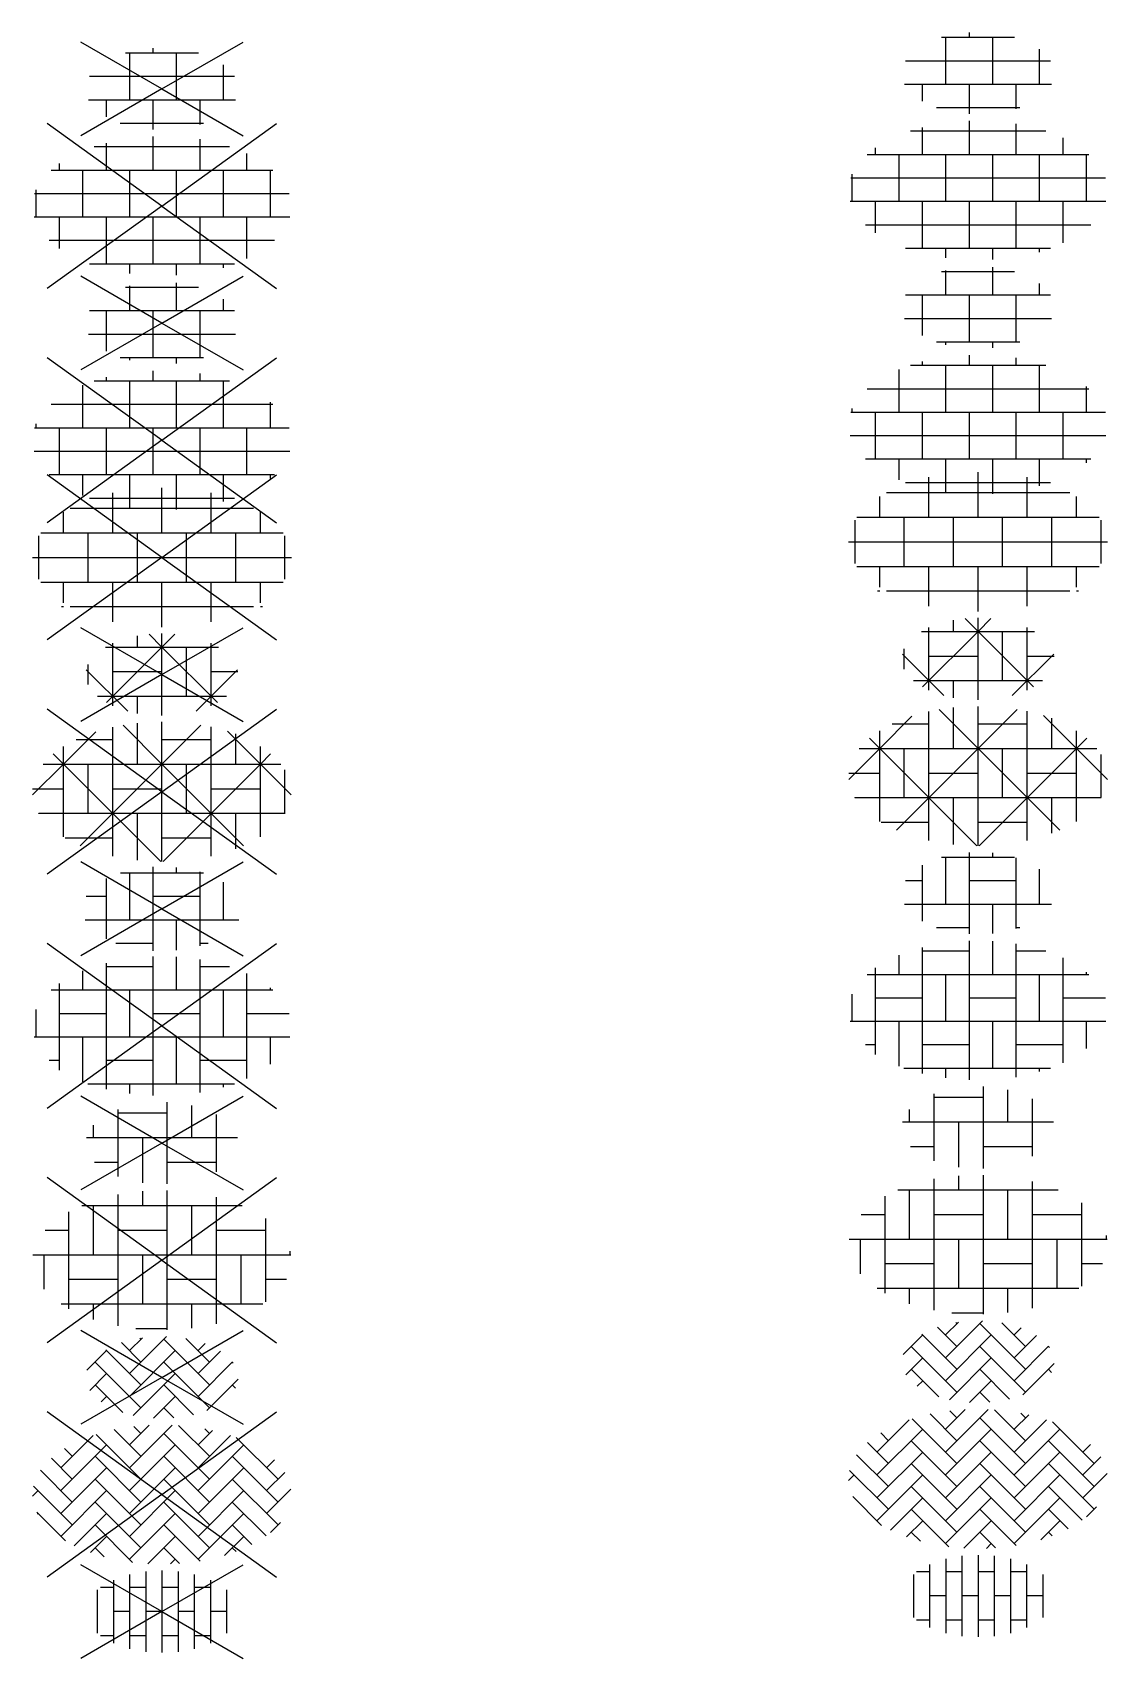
# Model space of a CAD drawing. Header units: metres. Extents: x -1099 to -1052, y 1073 to 2172.
# Drawn here: x -1098.6 to -1052.7, y 1181.6 to 1251 of the extents above; entities that cross this region are included whole.
import ezdxf
from ezdxf.enums import TextEntityAlignment as Align

# ---------------------------------------------------------------- set-up
doc = ezdxf.new("R2010")
doc.units = ezdxf.units.M
doc.styles.add('NLCS-ISO', font='NLCS-ISO.ttf')

# ---------------------------------------------------------------- blocks, each defined once
blk = doc.blocks.new('SVH-BSS_DIKFORMAAT_HALFST_KL_01-SO')
for p, q in [((-1.38, 1.584), (-1.38, -1.584)), ((-0.69, 1.71), (-0.69, -1.71)), ((0, 1.75), (0, -1.75)), ((0.69, 1.71), (0.69, -1.71)), ((1.38, 1.584), (1.38, -1.584)), ((-2.76, 0.924), (-2.76, -0.924)), ((-2.07, 1.035), (-2.621, 1.035)), ((-2.07, 1.349), (-2.07, -1.349)), ((-0.69, 1.035), (-1.38, 1.035)), ((0.69, 1.035), (0, 1.035)), ((2.07, 1.035), (1.38, 1.035)), ((2.07, 1.349), (2.07, -1.349)), ((2.76, 0.924), (2.76, -0.924)), ((-1.38, 0), (-2.07, 0)), ((0, 0), (-0.69, 0)), ((1.38, 0), (0.69, 0)), ((2.76, 0), (2.07, 0)), ((-2.07, -1.035), (-2.621, -1.035)), ((-0.69, -1.035), (-1.38, -1.035)), ((0.69, -1.035), (0, -1.035)), ((2.07, -1.035), (1.38, -1.035))]:
    blk.add_line(p, q)
at = {"style": 'NLCS-ISO'}
blk.add_attdef('FORMAAT', text='', height=1.8, dxfattribs=at).set_placement((-4.25, 0), align=Align.MIDDLE_RIGHT)
blk.add_attdef('KLEUR', text='', height=1.8, dxfattribs=at).set_placement((4.25, 0), align=Align.MIDDLE_LEFT)
at = {"style": 'NLCS-ISO', "flags": 1}
blk.add_attdef('FUNCTIE', text='', height=1.8, dxfattribs=at).set_placement((0, -2.75), align=Align.TOP_CENTER)
blk = doc.blocks.new('SVH-BSS_DIKFORMAAT_KEPER-SO')
for p, q in [((-1.387, 1.141), (0.436, 2.964)), ((-1.387, 2.117), (-0.545, 2.959)), ((-1.2, 2.905), (-0.899, 2.605)), ((0.707, 2.95), (2.028, 1.629)), ((1.825, 2.808), (2.028, 2.605)), ((-4.314, 1.141), (-2.935, 2.521)), ((-4.314, 0.165), (-2.363, 2.117)), ((-2.808, 2.562), (-0.899, 0.653)), ((-2.043, 2.772), (-0.899, 1.629)), ((-1.387, 0.165), (0.565, 2.117)), ((0.077, 2.605), (2.028, 0.653)), ((1.54, 2.117), (2.162, 2.738)), ((1.54, 1.141), (2.924, 2.524)), ((1.54, 0.165), (3.492, 2.117)), ((3.173, 2.435), (4.956, 0.653)), ((-4.72, 1.546), (-3.827, 0.653)), ((-4.157, 1.959), (-3.827, 1.629)), ((-2.851, 1.629), (-0.899, -0.323)), ((0.077, 1.629), (2.028, -0.323)), ((3.004, 1.629), (4.956, -0.323)), ((4.468, 1.141), (4.8, 1.473)), ((-5.182, 1.032), (-3.827, -0.323)), ((-4.314, -0.811), (-2.363, 1.141)), ((-1.387, -0.811), (0.565, 1.141)), ((1.54, -0.811), (3.492, 1.141)), ((4.468, 0.165), (5.242, 0.939)), ((-5.524, -0.068), (-5.29, 0.165)), ((-5.485, 0.359), (-3.827, -1.299)), ((-4.314, -1.787), (-2.363, 0.165)), ((-2.851, 0.653), (-0.899, -1.299)), ((-1.387, -1.787), (0.565, 0.165)), ((0.077, 0.653), (2.028, -1.299)), ((1.54, -1.787), (3.492, 0.165)), ((3.004, 0.653), (4.956, -1.299)), ((4.468, -0.811), (5.508, 0.23)), ((-2.851, -0.323), (-0.899, -2.275)), ((0.077, -0.323), (2.028, -2.275)), ((3.004, -0.323), (4.447, -1.766)), ((-5.342, -0.759), (-4.117, -1.984)), ((-5.307, -0.828), (-5.29, -0.811)), ((-3.741, -2.189), (-2.363, -0.811)), ((-2.851, -1.299), (-1.25, -2.899)), ((-1.387, -2.762), (0.565, -0.811)), ((0.077, -1.299), (1.626, -2.848)), ((1.54, -2.762), (3.492, -0.811)), ((3.004, -1.299), (3.843, -2.137)), ((4.636, -1.618), (5.061, -1.194)), ((-3.055, -2.479), (-2.363, -1.787)), ((-0.605, -2.956), (0.565, -1.787)), ((2.676, -2.603), (3.492, -1.787)), ((-2.851, -2.275), (-2.462, -2.663)), ((0.077, -2.275), (0.749, -2.947)), ((0.36, -2.967), (0.565, -2.762)), ((3.004, -2.275), (3.167, -2.438))]:
    blk.add_line(p, q)
at = {"style": 'NLCS-ISO'}
blk.add_attdef('FORMAAT', text='', height=1.8, dxfattribs=at).set_placement((-6.25, 0), align=Align.MIDDLE_RIGHT)
blk.add_attdef('KLEUR', text='', height=1.8, dxfattribs=at).set_placement((6.25, 0), align=Align.MIDDLE_LEFT)
at = {"style": 'NLCS-ISO', "flags": 1}
blk.add_attdef('FUNCTIE', text='', height=1.8, dxfattribs=at).set_placement((0, -3.5), align=Align.TOP_CENTER)
blk = doc.blocks.new('SVH-BSS_DIKFORMAAT_KEPER_KL-SO')
for p, q in [((-1.728, 1.482), (-0.899, 0.653)), ((-1.387, 0.165), (0.195, 1.747)), ((-1.387, 1.141), (-0.837, 1.691)), ((-0.945, 1.674), (-0.899, 1.629)), ((0.077, 1.629), (2.028, -0.323)), ((1.02, 1.662), (2.028, 0.653)), ((1.54, 1.141), (1.842, 1.442)), ((-3.201, 0.303), (-2.363, 1.141)), ((-2.401, 1.179), (-0.899, -0.323)), ((-1.387, -0.811), (0.565, 1.141)), ((1.54, 0.165), (2.496, 1.121)), ((-3.082, -0.555), (-2.363, 0.165)), ((-2.851, 0.653), (-0.899, -1.299)), ((-1.222, -1.622), (0.565, 0.165)), ((0.077, 0.653), (2.028, -1.299)), ((1.54, -0.811), (3.011, 0.659)), ((3.004, 0.653), (3.044, 0.613)), ((-2.851, -0.323), (-1.673, -1.5)), ((0.077, -0.323), (1.347, -1.593)), ((1.912, -1.415), (3.247, -0.08)), ((3.004, -0.323), (3.138, -0.456)), ((-2.601, -1.049), (-2.363, -0.811)), ((-0.364, -1.739), (0.565, -0.811)), ((0.077, -1.299), (0.507, -1.729))]:
    blk.add_line(p, q)
at = {"style": 'NLCS-ISO'}
blk.add_attdef('FORMAAT', text='', height=1.8, dxfattribs=at).set_placement((-4.25, 0), align=Align.MIDDLE_RIGHT)
blk.add_attdef('KLEUR', text='', height=1.8, dxfattribs=at).set_placement((4.25, 0), align=Align.MIDDLE_LEFT)
at = {"style": 'NLCS-ISO', "flags": 1}
blk.add_attdef('FUNCTIE', text='', height=1.8, dxfattribs=at).set_placement((0, -2.75), align=Align.TOP_CENTER)
blk = doc.blocks.new('SVH-BSS_KEIFORMAAT_BLOK_01-SO')
for p, q in [((-1.872, -2.799), (-1.872, 2.806)), ((-0.822, 2.336), (-0.822, 2.941)), ((0.228, -2.97), (0.228, 2.97)), ((-3.422, 2.336), (3.422, 2.336)), ((-2.922, 0.236), (-2.922, 2.336)), ((1.278, 0.236), (1.278, 2.336)), ((2.328, -2.709), (2.328, 2.698)), ((3.378, 2.336), (3.378, 2.354)), ((-3.972, -2.068), (-3.972, 2.068)), ((4.428, -1.779), (4.428, 1.779)), ((-4.983, 1.286), (-3.972, 1.286)), ((-1.872, 1.286), (0.228, 1.286)), ((2.328, 1.286), (4.428, 1.286)), ((-5.508, 0.236), (5.508, 0.236)), ((-5.022, -1.241), (-5.022, 0.236)), ((-0.822, -1.864), (-0.822, 0.236)), ((3.378, -1.864), (3.378, 0.236)), ((5.478, 0.236), (5.478, 0.386)), ((-3.972, -0.814), (-1.872, -0.814)), ((0.228, -0.814), (2.328, -0.814)), ((4.428, -0.814), (5.314, -0.814)), ((-4.305, -1.864), (4.305, -1.864)), ((-2.922, -2.525), (-2.922, -1.864)), ((1.278, -2.896), (1.278, -1.864)), ((-1.116, -2.914), (0.228, -2.914))]:
    blk.add_line(p, q)
at = {"style": 'NLCS-ISO'}
blk.add_attdef('FORMAAT', text='', height=1.8, dxfattribs=at).set_placement((-6.25, 0), align=Align.MIDDLE_RIGHT)
blk.add_attdef('KLEUR', text='', height=1.8, dxfattribs=at).set_placement((6.25, 0), align=Align.MIDDLE_LEFT)
at = {"style": 'NLCS-ISO', "flags": 1}
blk.add_attdef('FUNCTIE', text='', height=1.8, dxfattribs=at).set_placement((0, -3.5), align=Align.TOP_CENTER)
blk = doc.blocks.new('SVH-BSS_KEIFORMAAT_BLOK_01_KL-SO')
for p, q in [((-1.872, -1.431), (-1.872, 1.431)), ((0.228, -1.746), (0.228, 1.746)), ((1.278, 0.236), (1.278, 1.609)), ((-2.922, 0.236), (-2.922, 0.767)), ((-1.872, 1.286), (0.228, 1.286)), ((2.328, -1.221), (2.328, 1.221)), ((-3.22, 0.236), (3.22, 0.236)), ((-0.822, -1.693), (-0.822, 0.236)), ((-2.877, -0.814), (-1.872, -0.814)), ((0.228, -0.814), (2.328, -0.814))]:
    blk.add_line(p, q)
at = {"style": 'NLCS-ISO'}
blk.add_attdef('FORMAAT', text='', height=1.8, dxfattribs=at).set_placement((-4.25, 0), align=Align.MIDDLE_RIGHT)
blk.add_attdef('KLEUR', text='', height=1.8, dxfattribs=at).set_placement((4.25, 0), align=Align.MIDDLE_LEFT)
at = {"style": 'NLCS-ISO', "flags": 1}
blk.add_attdef('FUNCTIE', text='', height=1.8, dxfattribs=at).set_placement((0, -2.75), align=Align.TOP_CENTER)
blk = doc.blocks.new('SVH-BSS_KEIFORMAAT_BLOK_02-SO')
for p, q in [((-0.372, -2.966), (-0.372, 2.966)), ((0.628, 1.536), (0.628, 2.954)), ((1.628, -2.847), (1.628, 2.843)), ((-3.372, 1.536), (-3.372, 2.357)), ((-2.372, -2.699), (-2.372, 2.687)), ((-2.372, 2.536), (-0.372, 2.536)), ((1.628, 2.536), (2.89, 2.536)), ((3.628, -2.244), (3.628, 2.244)), ((-4.732, 1.536), (4.732, 1.536)), ((-4.372, -1.887), (-4.372, 1.819)), ((-1.372, -0.464), (-1.372, 1.536)), ((2.628, -0.464), (2.628, 1.536)), ((4.628, 1.536), (4.628, 1.625)), ((-5.372, -0.464), (-5.372, 0.696)), ((-4.372, 0.536), (-2.372, 0.536)), ((-0.372, 0.536), (1.628, 0.536)), ((3.628, 0.536), (5.435, 0.536)), ((-5.457, -0.464), (5.457, -0.464)), ((-3.372, -2.387), (-3.372, -0.464)), ((0.628, -2.464), (0.628, -0.464)), ((4.628, -1.625), (4.628, -0.464)), ((-4.809, -1.464), (-4.372, -1.464)), ((-2.372, -1.464), (-0.372, -1.464)), ((1.628, -1.464), (3.628, -1.464)), ((-3.164, -2.464), (3.095, -2.464)), ((-1.372, -2.884), (-1.372, -2.464)), ((2.628, -2.617), (2.628, -2.464))]:
    blk.add_line(p, q)
at = {"style": 'NLCS-ISO'}
blk.add_attdef('FORMAAT', text='', height=1.8, dxfattribs=at).set_placement((-6.25, 0), align=Align.MIDDLE_RIGHT)
blk.add_attdef('KLEUR', text='', height=1.8, dxfattribs=at).set_placement((6.25, 0), align=Align.MIDDLE_LEFT)
at = {"style": 'NLCS-ISO', "flags": 1}
blk.add_attdef('FUNCTIE', text='', height=1.8, dxfattribs=at).set_placement((0, -3.975), align=Align.TOP_CENTER)
blk = doc.blocks.new('SVH-BSS_KEIFORMAAT_BLOK_02_KL-SO')
for p, q in [((-1.559, 1.536), (1.559, 1.536)), ((-1.372, -0.464), (-1.372, 1.536)), ((-0.372, -1.739), (-0.372, 1.739)), ((0.628, 1.536), (0.628, 1.717)), ((1.628, -1.514), (1.628, 1.514)), ((-2.372, -1.197), (-2.372, 1.197)), ((2.628, -0.464), (2.628, 1.029)), ((-3.094, 0.536), (-2.372, 0.536)), ((-0.372, 0.536), (1.628, 0.536)), ((-3.133, -0.464), (3.133, -0.464)), ((0.628, -1.717), (0.628, -0.464)), ((-1.779, -1.464), (-0.372, -1.464)), ((1.628, -1.464), (1.779, -1.464))]:
    blk.add_line(p, q)
at = {"style": 'NLCS-ISO'}
blk.add_attdef('FORMAAT', text='', height=1.8, dxfattribs=at).set_placement((-4.25, 0), align=Align.MIDDLE_RIGHT)
blk.add_attdef('KLEUR', text='', height=1.8, dxfattribs=at).set_placement((4.25, 0), align=Align.MIDDLE_LEFT)
at = {"style": 'NLCS-ISO', "flags": 1}
blk.add_attdef('FUNCTIE', text='', height=1.8, dxfattribs=at).set_placement((0, -2.75), align=Align.TOP_CENTER)
blk = doc.blocks.new('SVH-BSS_KEIFORMAAT_BLOK_STREEP-SO')
for p, q in [((-1.659, 2.838), (0, 1.178)), ((-1.05, 1.178), (-1.05, 2.921)), ((0, 1.178), (0, 2.975)), ((0, 1.178), (1.665, 2.843)), ((-4.2, 1.178), (-2.82, 2.558)), ((-3.661, 2.228), (-2.1, 2.228)), ((-2.1, 1.178), (-2.1, 2.752)), ((0, 2.228), (2.1, 2.228)), ((2.1, 1.178), (2.1, 2.763)), ((2.797, 2.581), (4.2, 1.178)), ((3.15, 1.178), (3.15, 2.466)), ((-4.638, 1.616), (-4.2, 1.178)), ((-4.2, 1.178), (-4.2, 1.933)), ((4.2, 1.178), (4.2, 1.933)), ((4.2, 1.178), (4.638, 1.616)), ((-5.519, -0.141), (-4.2, 1.178)), ((-5.073, 1.178), (-4.2, 1.178)), ((-4.2, -1.933), (-4.2, 1.178)), ((-4.2, 1.178), (-0.047, -2.975)), ((-4.2, 1.178), (0, 1.178)), ((-3.486, -2.308), (0, 1.178)), ((-3.15, -0.922), (-3.15, 1.178)), ((-2.1, -2.752), (-2.1, 1.178)), ((0, -2.975), (0, 1.178)), ((0, 1.178), (3.486, -2.308)), ((0, 1.178), (4.2, 1.178)), ((0.047, -2.975), (4.2, 1.178)), ((1.05, -0.922), (1.05, 1.178)), ((2.1, -2.752), (2.1, 1.178)), ((4.2, -1.933), (4.2, 1.178)), ((4.2, 1.178), (5.519, -0.141)), ((4.2, 1.178), (5.073, 1.178)), ((5.25, -0.922), (5.25, 0.927)), ((-5.52, 0.128), (-4.2, 0.128)), ((-2.1, 0.128), (0, 0.128)), ((2.1, 0.128), (4.2, 0.128)), ((-5.253, -0.922), (-4.2, -0.922)), ((-5.25, -0.927), (-5.25, -0.922)), ((-4.2, -0.922), (0, -0.922)), ((-1.05, -2.921), (-1.05, -0.922)), ((0, -0.922), (4.2, -0.922)), ((3.15, -2.444), (3.15, -0.922)), ((4.2, -0.922), (5.253, -0.922)), ((-4.137, -1.972), (-2.1, -1.972)), ((0, -1.972), (2.1, -1.972))]:
    blk.add_line(p, q)
at = {"style": 'NLCS-ISO'}
blk.add_attdef('FORMAAT', text='', height=1.8, dxfattribs=at).set_placement((-6.525, 0), align=Align.MIDDLE_RIGHT)
blk.add_attdef('KLEUR', text='', height=1.8, dxfattribs=at).set_placement((6.525, 0), align=Align.MIDDLE_LEFT)
at = {"style": 'NLCS-ISO', "flags": 1}
blk.add_attdef('FUNCTIE', text='', height=1.8, dxfattribs=at).set_placement((0, -3.975), align=Align.TOP_CENTER)
blk = doc.blocks.new('SVH-BSS_KEIFORMAAT_BLOK_STREEP_KL-SO')
for p, q in [((-1.05, 1.174), (-1.05, 1.656)), ((-0.552, 1.726), (0, 1.174)), ((0, 1.174), (0, 1.75)), ((0, 1.174), (0.552, 1.726)), ((-2.409, 1.174), (0, 1.174)), ((-2.371, -1.197), (0, 1.174)), ((-2.1, 1.174), (-2.1, 1.336)), ((-2.1, -1.336), (-2.1, 1.174)), ((0, -1.75), (0, 1.174)), ((0, 1.174), (2.371, -1.197)), ((0, 1.174), (2.409, 1.174)), ((1.05, -0.926), (1.05, 1.174)), ((2.1, 1.174), (2.1, 1.336)), ((2.1, -1.336), (2.1, 1.174)), ((-3.228, 0.203), (-1.463, -1.563)), ((-3.15, -0.431), (-3.15, 0.431)), ((-2.1, 0.124), (0, 0.124)), ((1.463, -1.563), (3.228, 0.203)), ((2.1, 0.124), (3.242, 0.124)), ((-2.758, -0.926), (0, -0.926)), ((-1.05, -1.656), (-1.05, -0.926)), ((0, -0.926), (2.758, -0.926))]:
    blk.add_line(p, q)
at = {"style": 'NLCS-ISO'}
blk.add_attdef('FORMAAT', text='', height=1.8, dxfattribs=at).set_placement((-4.25, 0), align=Align.MIDDLE_RIGHT)
blk.add_attdef('KLEUR', text='', height=1.8, dxfattribs=at).set_placement((4.25, 0), align=Align.MIDDLE_LEFT)
at = {"style": 'NLCS-ISO', "flags": 1}
blk.add_attdef('FUNCTIE', text='', height=1.8, dxfattribs=at).set_placement((0, -2.75), align=Align.TOP_CENTER)
blk = doc.blocks.new('SVH-BSS_KEIFORMAAT_DUBBEL-SO')
for p, q in [((0, 1.05), (0, 2.975)), ((-3.914, 2.1), (0, 2.1)), ((-2.1, 1.05), (-2.1, 2.752)), ((0, 2.1), (3.914, 2.1)), ((2.1, 1.05), (2.1, 2.752)), ((-4.2, 1.05), (-4.2, 1.933)), ((4.2, 1.05), (4.2, 1.933)), ((-5.25, -0.927), (-5.25, 0.927)), ((-5.169, 1.05), (-4.2, 1.05)), ((-4.2, 1.05), (0, 1.05)), ((-3.15, -1.05), (-3.15, 1.05)), ((-1.05, -1.05), (-1.05, 1.05)), ((0, 1.05), (4.2, 1.05)), ((1.05, -1.05), (1.05, 1.05)), ((3.15, -1.05), (3.15, 1.05)), ((4.2, 1.05), (5.169, 1.05)), ((5.25, -0.927), (5.25, 0.927)), ((-5.525, 0), (-4.2, 0)), ((-4.2, 0), (0, 0)), ((0, 0), (4.2, 0)), ((4.2, 0), (5.525, 0)), ((-5.169, -1.05), (-4.2, -1.05)), ((-4.2, -1.933), (-4.2, -1.05)), ((-4.2, -1.05), (0, -1.05)), ((-2.1, -2.752), (-2.1, -1.05)), ((0, -2.975), (0, -1.05)), ((0, -1.05), (4.2, -1.05)), ((2.1, -2.752), (2.1, -1.05)), ((4.2, -1.933), (4.2, -1.05)), ((4.2, -1.05), (5.169, -1.05)), ((-4.29, -2.1), (-4.2, -2.1)), ((-3.914, -2.1), (0, -2.1)), ((0, -2.1), (3.914, -2.1)), ((4.2, -2.1), (4.292, -2.1))]:
    blk.add_line(p, q)
at = {"style": 'NLCS-ISO'}
blk.add_attdef('FORMAAT', text='', height=1.8, dxfattribs=at).set_placement((-6.525, 0), align=Align.MIDDLE_RIGHT)
blk.add_attdef('KLEUR', text='', height=1.8, dxfattribs=at).set_placement((6.525, 0), align=Align.MIDDLE_LEFT)
at = {"style": 'NLCS-ISO', "flags": 1}
blk.add_attdef('FUNCTIE', text='', height=1.8, dxfattribs=at).set_placement((0, -3.975), align=Align.TOP_CENTER)
blk = doc.blocks.new('SVH-BSS_KEIFORMAAT_DUBBEL_01-SO')
for p, q in [((-0.372, 2.536), (-0.372, 2.966)), ((1.628, 2.536), (1.628, 2.847)), ((-3.372, 0.536), (-3.372, 2.357)), ((-2.89, 2.536), (2.89, 2.536)), ((-2.372, 2.536), (-2.372, 2.699)), ((-1.372, 0.536), (-1.372, 2.536)), ((0.628, 0.536), (0.628, 2.536)), ((2.628, 0.536), (2.628, 2.536)), ((-4.732, 1.536), (4.732, 1.536)), ((4.628, 0.536), (4.628, 1.625)), ((-5.372, 0.536), (-5.372, 0.696)), ((-5.435, 0.536), (5.435, 0.536)), ((-4.372, -1.464), (-4.372, 0.536)), ((-2.372, -1.464), (-2.372, 0.536)), ((-0.372, -1.464), (-0.372, 0.536)), ((1.628, -1.464), (1.628, 0.536)), ((3.628, -1.464), (3.628, 0.536)), ((-5.457, -0.464), (5.457, -0.464)), ((-4.809, -1.464), (4.809, -1.464)), ((-3.372, -2.357), (-3.372, -1.464)), ((-1.372, -2.884), (-1.372, -1.464)), ((0.628, -2.954), (0.628, -1.464)), ((2.628, -2.617), (2.628, -1.464)), ((4.628, -1.625), (4.628, -1.464)), ((-3.095, -2.464), (3.095, -2.464))]:
    blk.add_line(p, q)
at = {"style": 'NLCS-ISO'}
blk.add_attdef('FORMAAT', text='', height=1.8, dxfattribs=at).set_placement((-6.525, 0), align=Align.MIDDLE_RIGHT)
blk.add_attdef('KLEUR', text='', height=1.8, dxfattribs=at).set_placement((6.525, 0), align=Align.MIDDLE_LEFT)
at = {"style": 'NLCS-ISO', "flags": 1}
blk.add_attdef('FUNCTIE', text='', height=1.8, dxfattribs=at).set_placement((0, -3.975), align=Align.TOP_CENTER)
blk = doc.blocks.new('SVH-BSS_KEIFORMAAT_DUBBEL_01_KL-SO')
for p, q in [((-1.559, 1.536), (1.559, 1.536)), ((-1.372, 0.536), (-1.372, 1.587)), ((0.628, 0.536), (0.628, 1.717)), ((2.628, 0.536), (2.628, 1.029)), ((-3.094, 0.536), (3.094, 0.536)), ((-2.372, -1.197), (-2.372, 0.536)), ((-0.372, -1.464), (-0.372, 0.536)), ((1.628, -1.464), (1.628, 0.536)), ((-3.133, -0.464), (3.133, -0.464)), ((-1.779, -1.464), (1.779, -1.464)), ((-1.372, -1.587), (-1.372, -1.464)), ((0.628, -1.717), (0.628, -1.464))]:
    blk.add_line(p, q)
at = {"style": 'NLCS-ISO'}
blk.add_attdef('FORMAAT', text='', height=1.8, dxfattribs=at).set_placement((-4.25, 0), align=Align.MIDDLE_RIGHT)
blk.add_attdef('KLEUR', text='', height=1.8, dxfattribs=at).set_placement((4.25, 0), align=Align.MIDDLE_LEFT)
at = {"style": 'NLCS-ISO', "flags": 1}
blk.add_attdef('FUNCTIE', text='', height=1.8, dxfattribs=at).set_placement((0, -2.75), align=Align.TOP_CENTER)
blk = doc.blocks.new('SVH-BSS_KEIFORMAAT_DUBBEL_02-SO')
for p, q in [((-0.372, 1.536), (-0.372, 2.966)), ((1.628, 1.536), (1.628, 2.847)), ((-2.89, 2.536), (2.89, 2.536)), ((-2.372, 1.536), (-2.372, 2.687)), ((3.628, 1.536), (3.628, 2.244)), ((-4.732, 1.536), (4.732, 1.536)), ((-4.372, 1.536), (-4.372, 1.819)), ((-3.372, -0.464), (-3.372, 1.536)), ((-1.372, -0.464), (-1.372, 1.536)), ((0.628, -0.464), (0.628, 1.536)), ((2.628, -0.464), (2.628, 1.536)), ((4.628, -0.464), (4.628, 1.536)), ((-5.372, -0.464), (-5.372, 0.696)), ((-5.435, 0.536), (5.435, 0.536)), ((-5.457, -0.464), (5.457, -0.464)), ((-4.372, -1.819), (-4.372, -0.464)), ((-2.372, -2.464), (-2.372, -0.464)), ((-0.372, -2.464), (-0.372, -0.464)), ((1.628, -2.464), (1.628, -0.464)), ((3.628, -2.244), (3.628, -0.464)), ((-4.809, -1.464), (4.809, -1.464)), ((-3.095, -2.464), (3.095, -2.464)), ((-1.372, -2.884), (-1.372, -2.464)), ((0.628, -2.954), (0.628, -2.464)), ((2.628, -2.633), (2.628, -2.464))]:
    blk.add_line(p, q)
at = {"style": 'NLCS-ISO'}
blk.add_attdef('FORMAAT', text='', height=1.8, dxfattribs=at).set_placement((-6.525, 0), align=Align.MIDDLE_RIGHT)
blk.add_attdef('KLEUR', text='', height=1.8, dxfattribs=at).set_placement((6.525, 0), align=Align.MIDDLE_LEFT)
at = {"style": 'NLCS-ISO', "flags": 1}
blk.add_attdef('FUNCTIE', text='', height=1.8, dxfattribs=at).set_placement((0, -3.975), align=Align.TOP_CENTER)
blk = doc.blocks.new('SVH-BSS_KEIFORMAAT_DUBBEL_02_KL-SO')
for p, q in [((-1.559, 1.536), (1.559, 1.536)), ((-1.372, -0.464), (-1.372, 1.536)), ((-0.372, 1.536), (-0.372, 1.739)), ((0.628, -0.464), (0.628, 1.536)), ((2.628, -0.464), (2.628, 1.029)), ((-3.094, 0.536), (3.094, 0.536)), ((-3.133, -0.464), (3.133, -0.464)), ((-2.372, -1.197), (-2.372, -0.464)), ((-0.372, -1.739), (-0.372, -0.464)), ((1.628, -1.514), (1.628, -0.464)), ((-1.779, -1.464), (1.779, -1.464))]:
    blk.add_line(p, q)
at = {"style": 'NLCS-ISO'}
blk.add_attdef('FORMAAT', text='', height=1.8, dxfattribs=at).set_placement((-4.25, 0), align=Align.MIDDLE_RIGHT)
blk.add_attdef('KLEUR', text='', height=1.8, dxfattribs=at).set_placement((4.25, 0), align=Align.MIDDLE_LEFT)
at = {"style": 'NLCS-ISO', "flags": 1}
blk.add_attdef('FUNCTIE', text='', height=1.8, dxfattribs=at).set_placement((0, -2.75), align=Align.TOP_CENTER)
blk = doc.blocks.new('V-SVH-BSS_DIKFORMAAT_HALFST_KL_01-SO')
for p, q in [((0, 0), (-3.464, 2)), ((-1.38, 1.584), (-1.38, -1.584)), ((-0.69, 1.71), (-0.69, -1.71)), ((0, 0), (3.464, 2)), ((0, 1.75), (0, -1.75)), ((0.69, 1.71), (0.69, -1.71)), ((1.38, 1.584), (1.38, -1.584)), ((-2.76, 0.924), (-2.76, -0.924)), ((-2.07, 1.035), (-2.621, 1.035)), ((-2.07, 1.349), (-2.07, -1.349)), ((-0.69, 1.035), (-1.38, 1.035)), ((0.69, 1.035), (0, 1.035)), ((2.07, 1.035), (1.38, 1.035)), ((2.07, 1.349), (2.07, -1.349)), ((2.76, 0.924), (2.76, -0.924)), ((0, 0), (-3.464, -2)), ((-1.38, 0), (-2.07, 0)), ((0, 0), (3.464, -2)), ((0, 0), (-0.69, 0)), ((1.38, 0), (0.69, 0)), ((2.76, 0), (2.07, 0)), ((-2.07, -1.035), (-2.621, -1.035)), ((-0.69, -1.035), (-1.38, -1.035)), ((0.69, -1.035), (0, -1.035)), ((2.07, -1.035), (1.38, -1.035))]:
    blk.add_line(p, q)
at = {"style": 'NLCS-ISO'}
blk.add_attdef('FORMAAT', text='', height=1.8, dxfattribs=at).set_placement((-4.25, 0), align=Align.MIDDLE_RIGHT)
blk.add_attdef('KLEUR', text='', height=1.8, dxfattribs=at).set_placement((4.25, 0), align=Align.MIDDLE_LEFT)
at = {"style": 'NLCS-ISO', "flags": 1}
blk.add_attdef('FUNCTIE', text='', height=1.8, dxfattribs=at).set_placement((0, -2.75), align=Align.TOP_CENTER)
blk = doc.blocks.new('V-SVH-BSS_DIKFORMAAT_KEPER-SO')
for p, q in [((0, 0), (-4.895, 3.524)), ((0, 0), (4.895, 3.524)), ((-1.387, 1.141), (0.436, 2.964)), ((-1.387, 2.117), (-0.545, 2.959)), ((-1.2, 2.905), (-0.899, 2.605)), ((0.707, 2.95), (2.028, 1.629)), ((1.825, 2.808), (2.028, 2.605)), ((-4.314, 1.141), (-2.935, 2.521)), ((-4.314, 0.165), (-2.363, 2.117)), ((-2.808, 2.562), (-0.899, 0.653)), ((-2.043, 2.772), (-0.899, 1.629)), ((-1.387, 0.165), (0.565, 2.117)), ((0.077, 2.605), (2.028, 0.653)), ((1.54, 2.117), (2.162, 2.738)), ((1.54, 1.141), (2.924, 2.524)), ((1.54, 0.165), (3.492, 2.117)), ((3.173, 2.435), (4.956, 0.653)), ((-4.72, 1.546), (-3.827, 0.653)), ((-4.157, 1.959), (-3.827, 1.629)), ((-2.851, 1.629), (-0.899, -0.323)), ((0.077, 1.629), (2.028, -0.323)), ((3.004, 1.629), (4.956, -0.323)), ((4.468, 1.141), (4.8, 1.473)), ((-5.182, 1.032), (-3.827, -0.323)), ((-4.314, -0.811), (-2.363, 1.141)), ((-1.387, -0.811), (0.565, 1.141)), ((1.54, -0.811), (3.492, 1.141)), ((4.468, 0.165), (5.242, 0.939)), ((-5.524, -0.068), (-5.29, 0.165)), ((-5.485, 0.359), (-3.827, -1.299)), ((0, 0), (-4.895, -3.524)), ((-4.314, -1.787), (-2.363, 0.165)), ((-2.851, 0.653), (-0.899, -1.299)), ((-1.387, -1.787), (0.565, 0.165)), ((0, 0), (4.895, -3.524)), ((0.077, 0.653), (2.028, -1.299)), ((1.54, -1.787), (3.492, 0.165)), ((3.004, 0.653), (4.956, -1.299)), ((4.468, -0.811), (5.508, 0.23)), ((-2.851, -0.323), (-0.899, -2.275)), ((0.077, -0.323), (2.028, -2.275)), ((3.004, -0.323), (4.447, -1.766)), ((-5.342, -0.759), (-4.117, -1.984)), ((-5.307, -0.828), (-5.29, -0.811)), ((-3.741, -2.189), (-2.363, -0.811)), ((-2.851, -1.299), (-1.25, -2.899)), ((-1.387, -2.762), (0.565, -0.811)), ((0.077, -1.299), (1.626, -2.848)), ((1.54, -2.762), (3.492, -0.811)), ((3.004, -1.299), (3.843, -2.137)), ((4.636, -1.618), (5.061, -1.194)), ((-3.055, -2.479), (-2.363, -1.787)), ((-0.605, -2.956), (0.565, -1.787)), ((2.676, -2.603), (3.492, -1.787)), ((-2.851, -2.275), (-2.462, -2.663)), ((0.077, -2.275), (0.749, -2.947)), ((0.36, -2.967), (0.565, -2.762)), ((3.004, -2.275), (3.167, -2.438))]:
    blk.add_line(p, q)
at = {"style": 'NLCS-ISO'}
blk.add_attdef('FORMAAT', text='', height=1.8, dxfattribs=at).set_placement((-6.525, 0), align=Align.MIDDLE_RIGHT)
blk.add_attdef('KLEUR', text='', height=1.8, dxfattribs=at).set_placement((6.525, 0), align=Align.MIDDLE_LEFT)
at = {"style": 'NLCS-ISO', "flags": 1}
blk.add_attdef('FUNCTIE', text='', height=1.8, dxfattribs=at).set_placement((0, -3.975), align=Align.TOP_CENTER)
blk = doc.blocks.new('V-SVH-BSS_DIKFORMAAT_KEPER_KL-SO')
for p, q in [((0, 0), (-3.464, 2)), ((-1.728, 1.482), (-0.899, 0.653)), ((-1.387, 0.165), (0.195, 1.747)), ((-1.387, 1.141), (-0.837, 1.691)), ((-0.945, 1.674), (-0.899, 1.629)), ((0, 0), (3.464, 2)), ((0.077, 1.629), (2.028, -0.323)), ((1.02, 1.662), (2.028, 0.653)), ((1.54, 1.141), (1.842, 1.442)), ((-3.201, 0.303), (-2.363, 1.141)), ((-2.401, 1.179), (-0.899, -0.323)), ((-1.387, -0.811), (0.565, 1.141)), ((1.54, 0.165), (2.496, 1.121)), ((0, 0), (-3.464, -2)), ((-3.082, -0.555), (-2.363, 0.165)), ((-2.851, 0.653), (-0.899, -1.299)), ((-1.222, -1.622), (0.565, 0.165)), ((0, 0), (3.464, -2)), ((0.077, 0.653), (2.028, -1.299)), ((1.54, -0.811), (3.011, 0.659)), ((3.004, 0.653), (3.044, 0.613)), ((-2.851, -0.323), (-1.673, -1.5)), ((0.077, -0.323), (1.347, -1.593)), ((1.912, -1.415), (3.247, -0.08)), ((3.004, -0.323), (3.138, -0.456)), ((-2.601, -1.049), (-2.363, -0.811)), ((-0.364, -1.739), (0.565, -0.811)), ((0.077, -1.299), (0.507, -1.729))]:
    blk.add_line(p, q)
at = {"style": 'NLCS-ISO'}
blk.add_attdef('FORMAAT', text='', height=1.8, dxfattribs=at).set_placement((-4.25, 0), align=Align.MIDDLE_RIGHT)
blk.add_attdef('KLEUR', text='', height=1.8, dxfattribs=at).set_placement((4.25, 0), align=Align.MIDDLE_LEFT)
at = {"style": 'NLCS-ISO', "flags": 1}
blk.add_attdef('FUNCTIE', text='', height=1.8, dxfattribs=at).set_placement((0, -2.75), align=Align.TOP_CENTER)
blk = doc.blocks.new('V-SVH-BSS_KEIFORMAAT_BLOK_01-SO')
for p, q in [((0, 0), (-4.895, 3.524)), ((0, 0), (4.895, 3.524)), ((-1.872, -2.799), (-1.872, 2.806)), ((-0.822, 2.336), (-0.822, 2.941)), ((0.228, -2.97), (0.228, 2.97)), ((-3.422, 2.336), (3.422, 2.336)), ((-2.922, 0.236), (-2.922, 2.336)), ((1.278, 0.236), (1.278, 2.336)), ((2.328, -2.709), (2.328, 2.698)), ((3.378, 2.336), (3.378, 2.354)), ((-3.972, -2.068), (-3.972, 2.068)), ((4.428, -1.779), (4.428, 1.779)), ((-4.983, 1.286), (-3.972, 1.286)), ((-1.872, 1.286), (0.228, 1.286)), ((2.328, 1.286), (4.428, 1.286)), ((-5.508, 0.236), (5.508, 0.236)), ((-5.022, -1.241), (-5.022, 0.236)), ((0, 0), (-4.895, -3.524)), ((-0.822, -1.864), (-0.822, 0.236)), ((0, 0), (4.895, -3.524)), ((3.378, -1.864), (3.378, 0.236)), ((5.478, 0.236), (5.478, 0.386)), ((-3.972, -0.814), (-1.872, -0.814)), ((0.228, -0.814), (2.328, -0.814)), ((4.428, -0.814), (5.314, -0.814)), ((-4.305, -1.864), (4.305, -1.864)), ((-2.922, -2.525), (-2.922, -1.864)), ((1.278, -2.896), (1.278, -1.864)), ((-1.116, -2.914), (0.228, -2.914))]:
    blk.add_line(p, q)
at = {"style": 'NLCS-ISO'}
blk.add_attdef('FORMAAT', text='', height=1.8, dxfattribs=at).set_placement((-6.525, 0), align=Align.MIDDLE_RIGHT)
blk.add_attdef('KLEUR', text='', height=1.8, dxfattribs=at).set_placement((6.525, 0), align=Align.MIDDLE_LEFT)
at = {"style": 'NLCS-ISO', "flags": 1}
blk.add_attdef('FUNCTIE', text='', height=1.8, dxfattribs=at).set_placement((0, -3.975), align=Align.TOP_CENTER)
blk = doc.blocks.new('V-SVH-BSS_KEIFORMAAT_BLOK_01_KL-SO')
for p, q in [((0, 0), (-3.464, 2)), ((-1.872, -1.431), (-1.872, 1.431)), ((0, 0), (3.464, 2)), ((0.228, -1.746), (0.228, 1.746)), ((1.278, 0.236), (1.278, 1.609)), ((-2.922, 0.236), (-2.922, 0.767)), ((-1.872, 1.286), (0.228, 1.286)), ((2.328, -1.221), (2.328, 1.221)), ((0, 0), (-3.464, -2)), ((-3.22, 0.236), (3.22, 0.236)), ((-0.822, -1.693), (-0.822, 0.236)), ((0, 0), (3.464, -2)), ((-2.877, -0.814), (-1.872, -0.814)), ((0.228, -0.814), (2.328, -0.814))]:
    blk.add_line(p, q)
at = {"style": 'NLCS-ISO'}
blk.add_attdef('FORMAAT', text='', height=1.8, dxfattribs=at).set_placement((-4.25, 0), align=Align.MIDDLE_RIGHT)
blk.add_attdef('KLEUR', text='', height=1.8, dxfattribs=at).set_placement((4.25, 0), align=Align.MIDDLE_LEFT)
at = {"style": 'NLCS-ISO', "flags": 1}
blk.add_attdef('FUNCTIE', text='', height=1.8, dxfattribs=at).set_placement((0, -2.75), align=Align.TOP_CENTER)
blk = doc.blocks.new('V-SVH-BSS_KEIFORMAAT_BLOK_02-SO')
for p, q in [((0, 0), (-4.895, 3.524)), ((0, 0), (4.895, 3.524)), ((-0.372, -2.966), (-0.372, 2.966)), ((0.628, 1.536), (0.628, 2.954)), ((1.628, -2.847), (1.628, 2.843)), ((-3.372, 1.536), (-3.372, 2.357)), ((-2.372, -2.699), (-2.372, 2.687)), ((-2.372, 2.536), (-0.372, 2.536)), ((1.628, 2.536), (2.89, 2.536)), ((3.628, -2.244), (3.628, 2.244)), ((-4.732, 1.536), (4.732, 1.536)), ((-4.372, -1.887), (-4.372, 1.819)), ((-1.372, -0.464), (-1.372, 1.536)), ((2.628, -0.464), (2.628, 1.536)), ((4.628, 1.536), (4.628, 1.625)), ((-5.372, -0.464), (-5.372, 0.696)), ((0, 0), (-4.895, -3.524)), ((-4.372, 0.536), (-2.372, 0.536)), ((-0.372, 0.536), (1.628, 0.536)), ((0, 0), (4.895, -3.524)), ((3.628, 0.536), (5.435, 0.536)), ((-5.457, -0.464), (5.457, -0.464)), ((-3.372, -2.387), (-3.372, -0.464)), ((0.628, -2.464), (0.628, -0.464)), ((4.628, -1.625), (4.628, -0.464)), ((-4.809, -1.464), (-4.372, -1.464)), ((-2.372, -1.464), (-0.372, -1.464)), ((1.628, -1.464), (3.628, -1.464)), ((-3.164, -2.464), (3.095, -2.464)), ((-1.372, -2.884), (-1.372, -2.464)), ((2.628, -2.617), (2.628, -2.464))]:
    blk.add_line(p, q)
at = {"style": 'NLCS-ISO'}
blk.add_attdef('FORMAAT', text='', height=1.8, dxfattribs=at).set_placement((-6.525, 0), align=Align.MIDDLE_RIGHT)
blk.add_attdef('KLEUR', text='', height=1.8, dxfattribs=at).set_placement((6.525, 0), align=Align.MIDDLE_LEFT)
at = {"style": 'NLCS-ISO', "flags": 1}
blk.add_attdef('FUNCTIE', text='', height=1.8, dxfattribs=at).set_placement((0, -3.975), align=Align.TOP_CENTER)
blk = doc.blocks.new('V-SVH-BSS_KEIFORMAAT_BLOK_02_KL-SO')
for p, q in [((0, 0), (-3.464, 2)), ((-1.771, 1.536), (1.771, 1.536)), ((-1.372, -0.464), (-1.372, 1.536)), ((-0.372, -1.789), (-0.372, 1.789)), ((0, 0), (3.464, 2)), ((0.628, 1.536), (0.628, 1.769)), ((1.628, -1.579), (1.628, 1.579)), ((-2.372, -1.288), (-2.372, 1.288)), ((2.628, -0.464), (2.628, 1.139)), ((0, 0), (-3.464, -2)), ((-3.241, 0.536), (-2.372, 0.536)), ((-0.372, 0.536), (1.628, 0.536)), ((0, 0), (3.464, -2)), ((-3.28, -0.464), (3.28, -0.464)), ((0.628, -1.769), (0.628, -0.464)), ((-1.974, -1.464), (-0.372, -1.464)), ((1.628, -1.464), (1.974, -1.464))]:
    blk.add_line(p, q)
at = {"style": 'NLCS-ISO'}
blk.add_attdef('FORMAAT', text='', height=1.8, dxfattribs=at).set_placement((-4.25, 0), align=Align.MIDDLE_RIGHT)
blk.add_attdef('KLEUR', text='', height=1.8, dxfattribs=at).set_placement((4.25, 0), align=Align.MIDDLE_LEFT)
at = {"style": 'NLCS-ISO', "flags": 1}
blk.add_attdef('FUNCTIE', text='', height=1.8, dxfattribs=at).set_placement((0, -2.75), align=Align.TOP_CENTER)
blk = doc.blocks.new('V-SVH-BSS_KEIFORMAAT_BLOK_STREEP-SO')
for p, q in [((0, 0), (-4.895, 3.524)), ((0, 0), (4.895, 3.524)), ((-1.659, 2.838), (0, 1.178)), ((-1.05, 1.178), (-1.05, 2.921)), ((0, 1.178), (0, 2.975)), ((0, 1.178), (1.665, 2.843)), ((-4.2, 1.178), (-2.82, 2.558)), ((-3.661, 2.228), (-2.1, 2.228)), ((-2.1, 1.178), (-2.1, 2.752)), ((0, 2.228), (2.1, 2.228)), ((2.1, 1.178), (2.1, 2.763)), ((2.797, 2.581), (4.2, 1.178)), ((3.15, 1.178), (3.15, 2.466)), ((-4.638, 1.616), (-4.2, 1.178)), ((-4.2, 1.178), (-4.2, 1.933)), ((4.2, 1.178), (4.2, 1.933)), ((4.2, 1.178), (4.638, 1.616)), ((-5.519, -0.141), (-4.2, 1.178)), ((-5.073, 1.178), (-4.2, 1.178)), ((-4.2, -1.933), (-4.2, 1.178)), ((-4.2, 1.178), (-0.047, -2.975)), ((-4.2, 1.178), (0, 1.178)), ((-3.486, -2.308), (0, 1.178)), ((-3.15, -0.922), (-3.15, 1.178)), ((-2.1, -2.752), (-2.1, 1.178)), ((0, -2.975), (0, 1.178)), ((0, 1.178), (3.486, -2.308)), ((0, 1.178), (4.2, 1.178)), ((0.047, -2.975), (4.2, 1.178)), ((1.05, -0.922), (1.05, 1.178)), ((2.1, -2.752), (2.1, 1.178)), ((4.2, -1.933), (4.2, 1.178)), ((4.2, 1.178), (5.519, -0.141)), ((4.2, 1.178), (5.073, 1.178)), ((5.25, -0.922), (5.25, 0.927)), ((-5.52, 0.128), (-4.2, 0.128)), ((0, 0), (-4.895, -3.524)), ((-2.1, 0.128), (0, 0.128)), ((0, 0), (4.895, -3.524)), ((2.1, 0.128), (4.2, 0.128)), ((-5.253, -0.922), (-4.2, -0.922)), ((-5.25, -0.927), (-5.25, -0.922)), ((-4.2, -0.922), (0, -0.922)), ((-1.05, -2.921), (-1.05, -0.922)), ((0, -0.922), (4.2, -0.922)), ((3.15, -2.444), (3.15, -0.922)), ((4.2, -0.922), (5.253, -0.922)), ((-4.137, -1.972), (-2.1, -1.972)), ((0, -1.972), (2.1, -1.972))]:
    blk.add_line(p, q)
at = {"style": 'NLCS-ISO'}
blk.add_attdef('FORMAAT', text='', height=1.8, dxfattribs=at).set_placement((-6.525, 0), align=Align.MIDDLE_RIGHT)
blk.add_attdef('KLEUR', text='', height=1.8, dxfattribs=at).set_placement((6.525, 0), align=Align.MIDDLE_LEFT)
at = {"style": 'NLCS-ISO', "flags": 1}
blk.add_attdef('FUNCTIE', text='', height=1.8, dxfattribs=at).set_placement((0, -3.975), align=Align.TOP_CENTER)
blk = doc.blocks.new('V-SVH-BSS_KEIFORMAAT_BLOK_STREEP_KL-SO')
for p, q in [((0, 0), (-3.464, 2)), ((-1.05, 1.174), (-1.05, 1.656)), ((-0.552, 1.726), (0, 1.174)), ((0, 0), (3.464, 2)), ((0, 1.174), (0, 1.75)), ((0, 1.174), (0.552, 1.726)), ((-2.409, 1.174), (0, 1.174)), ((-2.371, -1.197), (0, 1.174)), ((-2.1, 1.174), (-2.1, 1.336)), ((-2.1, -1.336), (-2.1, 1.174)), ((0, -1.75), (0, 1.174)), ((0, 1.174), (2.371, -1.197)), ((0, 1.174), (2.409, 1.174)), ((1.05, -0.926), (1.05, 1.174)), ((2.1, 1.174), (2.1, 1.336)), ((2.1, -1.336), (2.1, 1.174)), ((0, 0), (-3.464, -2)), ((-3.228, 0.203), (-1.463, -1.563)), ((-3.15, -0.431), (-3.15, 0.431)), ((-2.1, 0.124), (0, 0.124)), ((0, 0), (3.464, -2)), ((1.463, -1.563), (3.228, 0.203)), ((2.1, 0.124), (3.242, 0.124)), ((-2.758, -0.926), (0, -0.926)), ((-1.05, -1.656), (-1.05, -0.926)), ((0, -0.926), (2.758, -0.926))]:
    blk.add_line(p, q)
at = {"style": 'NLCS-ISO'}
blk.add_attdef('FORMAAT', text='', height=1.8, dxfattribs=at).set_placement((-4.25, 0), align=Align.MIDDLE_RIGHT)
blk.add_attdef('KLEUR', text='', height=1.8, dxfattribs=at).set_placement((4.25, 0), align=Align.MIDDLE_LEFT)
at = {"style": 'NLCS-ISO', "flags": 1}
blk.add_attdef('FUNCTIE', text='', height=1.8, dxfattribs=at).set_placement((0, -2.75), align=Align.TOP_CENTER)
blk = doc.blocks.new('V-SVH-BSS_KEIFORMAAT_DUBBEL-SO')
for p, q in [((0, 0), (-4.895, 3.524)), ((0, 0), (4.895, 3.524)), ((0, 1.05), (0, 2.975)), ((-3.914, 2.1), (0, 2.1)), ((-2.1, 1.05), (-2.1, 2.752)), ((0, 2.1), (3.914, 2.1)), ((2.1, 1.05), (2.1, 2.752)), ((-4.2, 1.05), (-4.2, 1.933)), ((4.2, 1.05), (4.2, 1.933)), ((-5.25, -0.927), (-5.25, 0.927)), ((-5.169, 1.05), (-4.2, 1.05)), ((-4.2, 1.05), (0, 1.05)), ((-3.15, -1.05), (-3.15, 1.05)), ((-1.05, -1.05), (-1.05, 1.05)), ((0, 1.05), (4.2, 1.05)), ((1.05, -1.05), (1.05, 1.05)), ((3.15, -1.05), (3.15, 1.05)), ((4.2, 1.05), (5.169, 1.05)), ((5.25, -0.927), (5.25, 0.927)), ((-5.525, 0), (-4.2, 0)), ((0, 0), (-4.895, -3.524)), ((-4.2, 0), (0, 0)), ((0, 0), (4.2, 0)), ((0, 0), (4.895, -3.524)), ((4.2, 0), (5.525, 0)), ((-5.169, -1.05), (-4.2, -1.05)), ((-4.2, -1.933), (-4.2, -1.05)), ((-4.2, -1.05), (0, -1.05)), ((-2.1, -2.752), (-2.1, -1.05)), ((0, -2.975), (0, -1.05)), ((0, -1.05), (4.2, -1.05)), ((2.1, -2.752), (2.1, -1.05)), ((4.2, -1.933), (4.2, -1.05)), ((4.2, -1.05), (5.169, -1.05)), ((-4.29, -2.1), (-4.2, -2.1)), ((-3.914, -2.1), (0, -2.1)), ((0, -2.1), (3.914, -2.1)), ((4.2, -2.1), (4.292, -2.1))]:
    blk.add_line(p, q)
at = {"style": 'NLCS-ISO'}
blk.add_attdef('FORMAAT', text='', height=1.8, dxfattribs=at).set_placement((-6.525, 0), align=Align.MIDDLE_RIGHT)
blk.add_attdef('KLEUR', text='', height=1.8, dxfattribs=at).set_placement((6.525, 0), align=Align.MIDDLE_LEFT)
at = {"style": 'NLCS-ISO', "flags": 1}
blk.add_attdef('FUNCTIE', text='', height=1.8, dxfattribs=at).set_placement((0, -3.975), align=Align.TOP_CENTER)
blk = doc.blocks.new('V-SVH-BSS_KEIFORMAAT_DUBBEL_01-SO')
for p, q in [((0, 0), (-4.895, 3.524)), ((0, 0), (4.895, 3.524)), ((-0.372, 2.536), (-0.372, 2.966)), ((1.628, 2.536), (1.628, 2.847)), ((-3.372, 0.536), (-3.372, 2.357)), ((-2.89, 2.536), (2.89, 2.536)), ((-2.372, 2.536), (-2.372, 2.699)), ((-1.372, 0.536), (-1.372, 2.536)), ((0.628, 0.536), (0.628, 2.536)), ((2.628, 0.536), (2.628, 2.536)), ((-4.732, 1.536), (4.732, 1.536)), ((4.628, 0.536), (4.628, 1.625)), ((-5.372, 0.536), (-5.372, 0.696)), ((-5.435, 0.536), (5.435, 0.536)), ((0, 0), (-4.895, -3.524)), ((-4.372, -1.464), (-4.372, 0.536)), ((-2.372, -1.464), (-2.372, 0.536)), ((-0.372, -1.464), (-0.372, 0.536)), ((0, 0), (4.895, -3.524)), ((1.628, -1.464), (1.628, 0.536)), ((3.628, -1.464), (3.628, 0.536)), ((-5.457, -0.464), (5.457, -0.464)), ((-4.809, -1.464), (4.809, -1.464)), ((-3.372, -2.357), (-3.372, -1.464)), ((-1.372, -2.884), (-1.372, -1.464)), ((0.628, -2.954), (0.628, -1.464)), ((2.628, -2.617), (2.628, -1.464)), ((4.628, -1.625), (4.628, -1.464)), ((-3.095, -2.464), (3.095, -2.464))]:
    blk.add_line(p, q)
at = {"style": 'NLCS-ISO'}
blk.add_attdef('FORMAAT', text='', height=1.8, dxfattribs=at).set_placement((-6.525, 0), align=Align.MIDDLE_RIGHT)
blk.add_attdef('KLEUR', text='', height=1.8, dxfattribs=at).set_placement((6.525, 0), align=Align.MIDDLE_LEFT)
at = {"style": 'NLCS-ISO', "flags": 1}
blk.add_attdef('FUNCTIE', text='', height=1.8, dxfattribs=at).set_placement((0, -3.975), align=Align.TOP_CENTER)
blk = doc.blocks.new('V-SVH-BSS_KEIFORMAAT_DUBBEL_01_KL-SO')
for p, q in [((0, 0), (-3.464, 2)), ((-1.559, 1.536), (1.559, 1.536)), ((-1.372, 0.536), (-1.372, 1.587)), ((0, 0), (3.464, 2)), ((0.628, 0.536), (0.628, 1.717)), ((2.628, 0.536), (2.628, 1.029)), ((0, 0), (-3.464, -2)), ((-3.094, 0.536), (3.094, 0.536)), ((-2.372, -1.197), (-2.372, 0.536)), ((-0.372, -1.464), (-0.372, 0.536)), ((0, 0), (3.464, -2)), ((1.628, -1.464), (1.628, 0.536)), ((-3.133, -0.464), (3.133, -0.464)), ((-1.779, -1.464), (1.779, -1.464)), ((-1.372, -1.587), (-1.372, -1.464)), ((0.628, -1.717), (0.628, -1.464))]:
    blk.add_line(p, q)
at = {"style": 'NLCS-ISO'}
blk.add_attdef('FORMAAT', text='', height=1.8, dxfattribs=at).set_placement((-4.25, 0), align=Align.MIDDLE_RIGHT)
blk.add_attdef('KLEUR', text='', height=1.8, dxfattribs=at).set_placement((4.25, 0), align=Align.MIDDLE_LEFT)
at = {"style": 'NLCS-ISO', "flags": 1}
blk.add_attdef('FUNCTIE', text='', height=1.8, dxfattribs=at).set_placement((0, -2.75), align=Align.TOP_CENTER)
blk = doc.blocks.new('V-SVH-BSS_KEIFORMAAT_DUBBEL_02-SO')
for p, q in [((0, 0), (-4.895, 3.524)), ((0, 0), (4.895, 3.524)), ((-0.372, 1.536), (-0.372, 2.966)), ((1.628, 1.536), (1.628, 2.847)), ((-2.89, 2.536), (2.89, 2.536)), ((-2.372, 1.536), (-2.372, 2.687)), ((3.628, 1.536), (3.628, 2.244)), ((-4.732, 1.536), (4.732, 1.536)), ((-4.372, 1.536), (-4.372, 1.819)), ((-3.372, -0.464), (-3.372, 1.536)), ((-1.372, -0.464), (-1.372, 1.536)), ((0.628, -0.464), (0.628, 1.536)), ((2.628, -0.464), (2.628, 1.536)), ((4.628, -0.464), (4.628, 1.536)), ((-5.372, -0.464), (-5.372, 0.696)), ((-5.435, 0.536), (5.435, 0.536)), ((0, 0), (-4.895, -3.524)), ((0, 0), (4.895, -3.524)), ((-5.457, -0.464), (5.457, -0.464)), ((-4.372, -1.819), (-4.372, -0.464)), ((-2.372, -2.464), (-2.372, -0.464)), ((-0.372, -2.464), (-0.372, -0.464)), ((1.628, -2.464), (1.628, -0.464)), ((3.628, -2.244), (3.628, -0.464)), ((-4.809, -1.464), (4.809, -1.464)), ((-3.095, -2.464), (3.095, -2.464)), ((-1.372, -2.884), (-1.372, -2.464)), ((0.628, -2.954), (0.628, -2.464)), ((2.628, -2.633), (2.628, -2.464))]:
    blk.add_line(p, q)
at = {"style": 'NLCS-ISO'}
blk.add_attdef('FORMAAT', text='', height=1.8, dxfattribs=at).set_placement((-6.525, 0), align=Align.MIDDLE_RIGHT)
blk.add_attdef('KLEUR', text='', height=1.8, dxfattribs=at).set_placement((6.525, 0), align=Align.MIDDLE_LEFT)
at = {"style": 'NLCS-ISO', "flags": 1}
blk.add_attdef('FUNCTIE', text='', height=1.8, dxfattribs=at).set_placement((0, -3.975), align=Align.TOP_CENTER)
blk = doc.blocks.new('V-SVH-BSS_KEIFORMAAT_DUBBEL_02_KL-SO')
for p, q in [((0, 0), (-3.464, 2)), ((-1.559, 1.536), (1.559, 1.536)), ((-1.372, -0.464), (-1.372, 1.536)), ((-0.372, 1.536), (-0.372, 1.739)), ((0, 0), (3.464, 2)), ((0.628, -0.464), (0.628, 1.536)), ((2.628, -0.464), (2.628, 1.029)), ((0, 0), (-3.464, -2)), ((-3.094, 0.536), (3.094, 0.536)), ((0, 0), (3.464, -2)), ((-3.133, -0.464), (3.133, -0.464)), ((-2.372, -1.197), (-2.372, -0.464)), ((-0.372, -1.739), (-0.372, -0.464)), ((1.628, -1.514), (1.628, -0.464)), ((-1.779, -1.464), (1.779, -1.464))]:
    blk.add_line(p, q)
at = {"style": 'NLCS-ISO'}
blk.add_attdef('FORMAAT', text='', height=1.8, dxfattribs=at).set_placement((-4.25, 0), align=Align.MIDDLE_RIGHT)
blk.add_attdef('KLEUR', text='', height=1.8, dxfattribs=at).set_placement((4.25, 0), align=Align.MIDDLE_LEFT)
at = {"style": 'NLCS-ISO', "flags": 1}
blk.add_attdef('FUNCTIE', text='', height=1.8, dxfattribs=at).set_placement((0, -2.75), align=Align.TOP_CENTER)

msp = doc.modelspace()

# ---------------------------------------------------------------- block references
for name, p in [('SVH-BSS_KEIFORMAAT_DUBBEL_02_KL-SO', (-1058.219, 1249.242)), ('V-SVH-BSS_KEIFORMAAT_DUBBEL_02_KL-SO', (-1093.057, 1248.575)), ('V-SVH-BSS_KEIFORMAAT_DUBBEL_02-SO', (-1093.057, 1243.575)), ('SVH-BSS_KEIFORMAAT_DUBBEL_02-SO', (-1058.219, 1244.242)), ('V-SVH-BSS_KEIFORMAAT_DUBBEL_01_KL-SO', (-1093.057, 1238.575)), ('SVH-BSS_KEIFORMAAT_DUBBEL_01_KL-SO', (-1058.219, 1239.242)), ('V-SVH-BSS_KEIFORMAAT_DUBBEL_01-SO', (-1093.057, 1233.575)), ('SVH-BSS_KEIFORMAAT_DUBBEL_01-SO', (-1058.219, 1234.242)), ('V-SVH-BSS_KEIFORMAAT_DUBBEL-SO', (-1093.057, 1228.575)), ('SVH-BSS_KEIFORMAAT_DUBBEL-SO', (-1058.219, 1229.242)), ('SVH-BSS_KEIFORMAAT_BLOK_STREEP_KL-SO', (-1058.219, 1224.242)), ('V-SVH-BSS_KEIFORMAAT_BLOK_STREEP_KL-SO', (-1093.057, 1223.575)), ('V-SVH-BSS_KEIFORMAAT_BLOK_STREEP-SO', (-1093.057, 1218.575)), ('SVH-BSS_KEIFORMAAT_BLOK_STREEP-SO', (-1058.219, 1219.242)), ('V-SVH-BSS_KEIFORMAAT_BLOK_02_KL-SO', (-1093.057, 1213.575)), ('SVH-BSS_KEIFORMAAT_BLOK_02_KL-SO', (-1058.219, 1214.242)), ('V-SVH-BSS_KEIFORMAAT_BLOK_02-SO', (-1093.057, 1208.575)), ('SVH-BSS_KEIFORMAAT_BLOK_02-SO', (-1058.219, 1209.242)), ('SVH-BSS_KEIFORMAAT_BLOK_01_KL-SO', (-1058.219, 1204.242)), ('V-SVH-BSS_KEIFORMAAT_BLOK_01_KL-SO', (-1093.057, 1203.575)), ('SVH-BSS_KEIFORMAAT_BLOK_01-SO', (-1058.219, 1199.242)), ('V-SVH-BSS_KEIFORMAAT_BLOK_01-SO', (-1093.057, 1198.575)), ('SVH-BSS_DIKFORMAAT_KEPER_KL-SO', (-1058.219, 1194.242)), ('V-SVH-BSS_DIKFORMAAT_KEPER_KL-SO', (-1093.057, 1193.575)), ('V-SVH-BSS_DIKFORMAAT_KEPER-SO', (-1093.057, 1188.575)), ('SVH-BSS_DIKFORMAAT_KEPER-SO', (-1058.219, 1189.242)), ('V-SVH-BSS_DIKFORMAAT_HALFST_KL_01-SO', (-1093.057, 1183.575)), ('SVH-BSS_DIKFORMAAT_HALFST_KL_01-SO', (-1058.219, 1184.242))]:
    msp.add_blockref(name, p)

doc.saveas('drawing.dxf')
